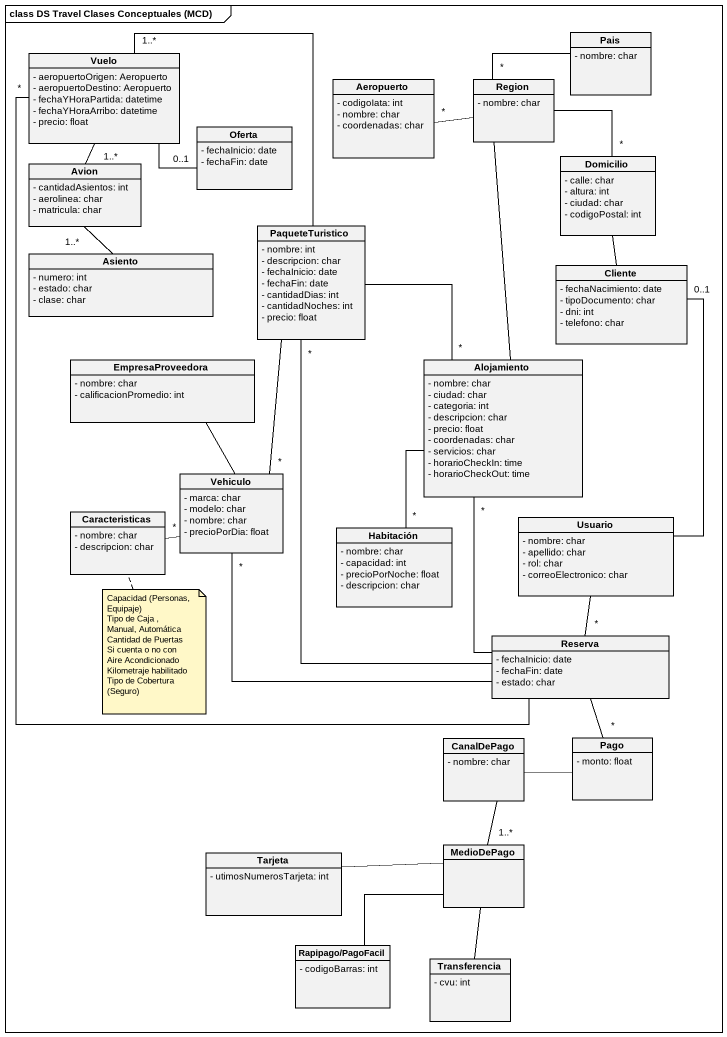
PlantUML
@startuml
mainframe class DS Travel Clases Conceptuales (MCD)
hide circle
hide empty members
skinparam classAttributeIconSize 0
class Pais {
  - nombre: char
}
class Vuelo {
  - aeropuertoOrigen: Aeropuerto
  - aeropuertoDestino: Aeropuerto
  - fechaYHoraPartida: datetime
  - fechaYHoraArribo: datetime
  - precio: float
}
class Aeropuerto {
  - codigoIata: int
  - nombre: char
  - coordenadas: char
}
class Region {
  - nombre: char
}
class Oferta {
  - fechaInicio: date
  - fechaFin: date
}
class Avion {
  - cantidadAsientos: int
  - aerolinea: char
  - matricula: char
}
class Domicilio {
  - calle: char
  - altura: int
  - ciudad: char
  - codigoPostal: int
}
class PaqueteTuristico {
  - nombre: int
  - descripcion: char
  - fechaInicio: date
  - fechaFin: date
  - cantidadDias: int
  - cantidadNoches: int
  - precio: float
}
class Asiento {
  - numero: int
  - estado: char
  - clase: char
}
class Cliente {
  - fechaNacimiento: date
  - tipoDocumento: char
  - dni: int
  - telefono: char
}
class EmpresaProveedora {
  - nombre: char
  - calificacionPromedio: int
}
class Alojamiento {
  - nombre: char
  - ciudad: char
  - categoria: int
  - descripcion: char
  - precio: float
  - coordenadas: char
  - servicios: char
  - horarioCheckIn: time
  - horarioCheckOut: time
}
class Vehiculo {
  - marca: char
  - modelo: char
  - nombre: char
  - precioPorDia: float
}
class Caracteristicas {
  - nombre: char
  - descripcion: char
}
class Habitación {
  - nombre: char
  - capacidad: int
  - precioPorNoche: float
  - descripcion: char
}
class Usuario {
  - nombre: char
  - apellido: char
  - rol: char
  - correoElectronico: char
}
class Reserva {
  - fechaInicio: date
  - fechaFin: date
  - estado: char
}
class CanalDePago {
  - nombre: char
}
class Pago {
  - monto: float
}
class Tarjeta {
  - utimosNumerosTarjeta: int
}
class MedioDePago
class "Rapipago/PagoFacil" as Rapipago_PagoFacil {
  - codigoBarras: int
}
class Transferencia {
  - cvu: int
}
Vuelo "1..*" -- Avion
Vuelo "1..*" -- PaqueteTuristico
Region "*" -right- Pais
Region -left- "*" Aeropuerto
Region -- Alojamiento
Oferta "0..1" -left- Vuelo
Domicilio "*" -up- Region
PaqueteTuristico -- "*" Alojamiento
PaqueteTuristico -- "*" Vehiculo
Asiento "1..*" -up- Avion
Cliente -up- Domicilio
Cliente "0..1" -- Usuario
Alojamiento -- "*" Habitación
Alojamiento "*" -- Reserva
Vehiculo -up- EmpresaProveedora
Vehiculo -left- "*" Caracteristicas
Usuario -- "*" Reserva
Reserva -up- "*" Vuelo
Reserva -up- "*" PaqueteTuristico
Reserva -left- "*" Vehiculo
Reserva -- "*" Pago
CanalDePago -- "1..*" MedioDePago
Pago -left- CanalDePago
MedioDePago -left- Tarjeta
MedioDePago -- Rapipago_PagoFacil
MedioDePago -- Transferencia
note bottom of Caracteristicas
  Capacidad (Personas, Equipaje)
  Tipo de Caja , Manual, Automática
  Cantidad de Puertas
  Si cuenta o no con Aire Acondicionado
  Kilometraje habilitado
  Tipo de Cobertura (Seguro)
end note
@enduml
